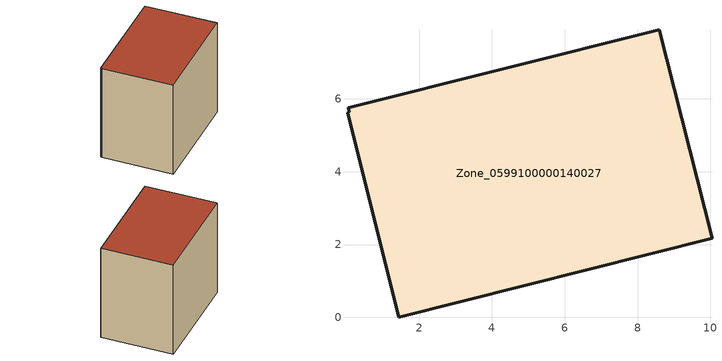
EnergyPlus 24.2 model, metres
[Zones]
Zone_0599100000140027
 floor ground (C_G): 0.08,5.65 0.05,5.75 8.6,7.91 10.04,2.17 1.45,0 0.03,5.62 z0
 wall outside (C_F): 10.04,2.17 8.6,7.91 0.05,5.75 0.08,5.65 0.03,5.62 1.45,0 10.04,2.17 z0:8.14
 roof outside (C_R): 0.05,5.75 0.08,5.65 0.03,5.62 1.45,0 10.04,2.17 8.6,7.91 z8.14
[BUILDING]
Pand.0599100000140027: North Axis=0; Terrain=City; Loads Convergence Tolerance Value=0.04; Temperature Convergence Tolerance Value=0.4; Solar Distribution=FullExterior; Maximum Number of Warmup Days=25; Minimum Number of Warmup Days=1
[Site:Location]
Rotterdam.The.Hague.AP_ZH_NLD Design_Conditions: Latitude=51.96; Longitude=4.45; Time Zone=1; Elevation=-4.5
[SITE:GROUNDTEMPERATURE:BUILDINGSURFACE]
18, 18, 18, 18, 18, 18, 18, 18, 18, 18, 18, 18
[MATERIAL] Thermal Absorptance=0.9; Solar Absorptance=0.7; Visible Absorptance=0.7
Name | Roughness | Thickness | Conductivity | Density | Specific Heat
G.TI.1965-1974 | MediumSmooth | 0.15 | 0.882353 | 540 | 1210
F.TI.1965-1974 | Rough | 0.3 | 0.697674 | 1920 | 840
R.TI.1965-1974 | MediumRough | 0.2 | 0.232558 | 1500 | 1000
[CONSTRUCTION]
C_G: G.TI.1965-1974
C_F: F.TI.1965-1974
C_R: R.TI.1965-1974
[ZONE]
Zone_0599100000140027: Type=1; Multiplier=1; Ceiling Height=Autocalculate; Volume=Autocalculate; Floor Area=autocalculate; Part of Total Floor Area=Yes
[ZONEINFILTRATION:DESIGNFLOWRATE]
Infil_Zone_0599100000140027: Zone or ZoneList or Space or SpaceList=Zone_0599100000140027; Schedule=AlwaysOn; Design Flow Rate Calculation Method=Flow/Area; Flow Rate per Floor Area=0.003; Constant Term Coefficient=1; Temperature Term Coefficient=0; Velocity Term Coefficient=0; Velocity Squared Term Coefficient=0
[HVACTEMPLATE:ZONE:IDEALLOADSAIRSYSTEM]
Zone_0599100000140027: Maximum Heating Supply Air Temperature=50; Minimum Cooling Supply Air Temperature=13; Maximum Heating Supply Air Humidity Ratio=0.0156; Minimum Cooling Supply Air Humidity Ratio=0.0077; Heating Limit=NoLimit; Cooling Limit=NoLimit; Dehumidification Control Type=ConstantSensibleHeatRatio; Cooling Sensible Heat Ratio=0.7; Dehumidification Setpoint=60; Humidification Control Type=None; Humidification Setpoint=30; Outdoor Air Method=None; Outdoor Air Flow Rate per Person=0.00944; Outdoor Air Flow Rate per Zone Floor Area=0; Outdoor Air Flow Rate per Zone=0; Demand Controlled Ventilation Type=None; Outdoor Air Economizer Type=NoEconomizer; Heat Recovery Type=None; Sensible Heat Recovery Effectiveness=0.7; Latent Heat Recovery Effectiveness=0.65
[ZONECONTROL:THERMOSTAT]
ThermostatControl_Zone_0599100000140027: Zone or ZoneList=Zone_0599100000140027; Control Type Schedule=DualSetpointControlType; Control 1=Thermostat_Zone_0599100000140027; Temperature Difference Between Cutout And Setpoint=0
[THERMOSTATSETPOINT:DUALSETPOINT]
Thermostat_Zone_0599100000140027: Heating Setpoint Temperature Schedule=HeatingSetpoint_Zone_0599100000140027; Cooling Setpoint Temperature Schedule=CoolingSetpoint_Zone_0599100000140027
[SCHEDULE:COMPACT]
HeatingSetpoint_Zone_0599100000140027: Through: 12/31, For: AllDays, Until: 24:00, 21
CoolingSetpoint_Zone_0599100000140027: Through: 12/31, For: AllDays, Until: 24:00, 24
DualSetpointControlType: Through: 12/31, For: AllDays, Until: 24:00, 4
AlwaysOn: Through: 12/31, For: AllDays, Until: 24:00, 1
